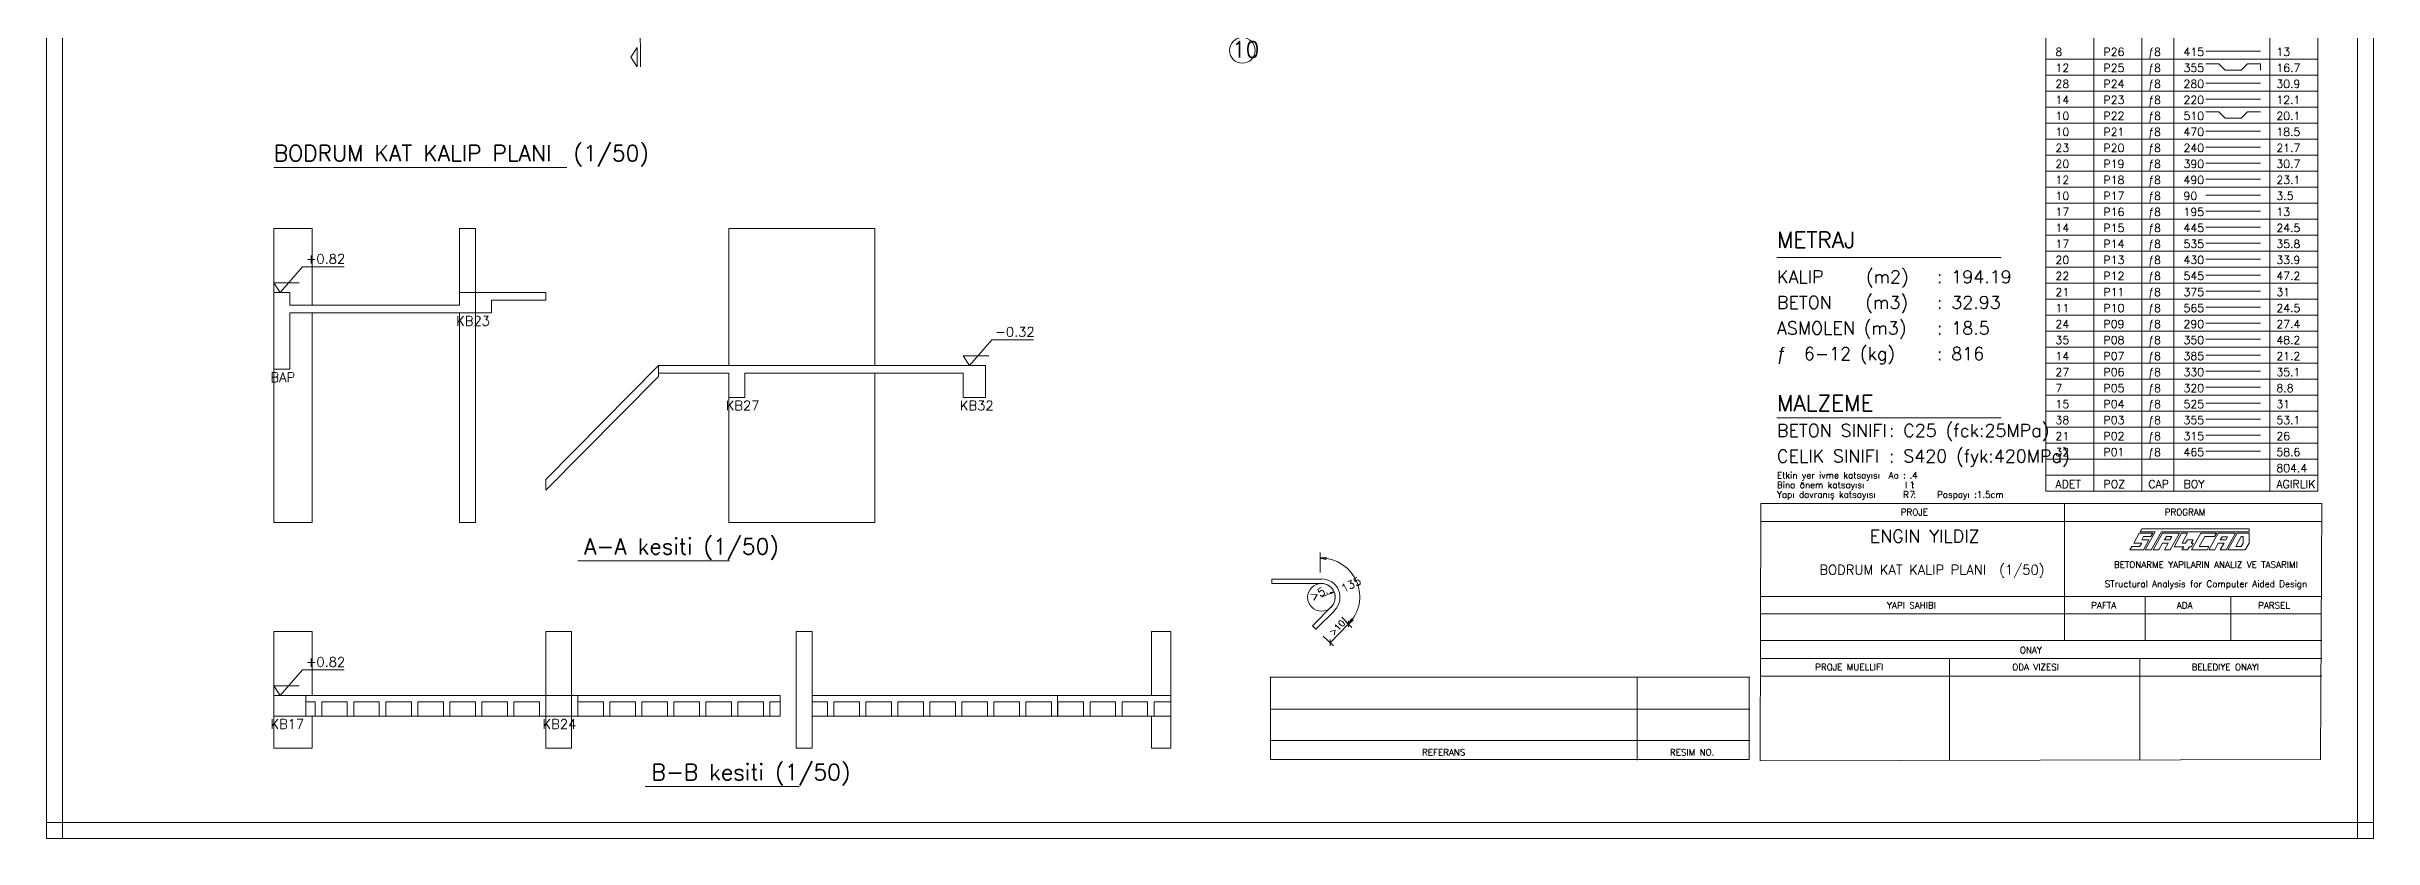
# Model space of a CAD drawing. Header units: inches. Extents: x -0.845 to -0.118, y 2.957 to 3.684.
# Drawn here: x -0.845 to -0.118, y 2.957 to 3.205 of the extents above; entities that cross this region are included whole.
import ezdxf

# ---------------------------------------------------------------- set-up
doc = ezdxf.new("R2010")
doc.units = ezdxf.units.IN
doc.header["$MEASUREMENT"] = 0
doc.linetypes.add('HIDDEN', pattern=[0.006, 0.002, -0.002, 0.002])
for name, color, linetype, lineweight in [('OLCU', 1, 'Continuous', 0), ('PENC2', 1, 'Continuous', 0), ('PENC3', 5, 'Continuous', 0), ('PENC4', 84, 'Continuous', 0), ('PENH2', 1, 'HIDDEN', 0), ('PENH3', 2, 'HIDDEN', 0)]:
    doc.layers.add(name, color=color, linetype=linetype, lineweight=lineweight)
doc.styles.add('RomanSTA', font='RomanSTA')

msp = doc.modelspace()

# ---------------------------------------------------------------- linework, layer by layer
at = {"layer": 'OLCU', "linetype": 'Continuous'}
for p, q in [((-0.44393, 3.01831), (-0.4382, 3.02421)), ((-0.44286, 3.01731), (-0.44607, 3.02041)), ((-0.44392, 3.01731), (-0.44394, 3.01931))]:
    msp.add_line(p, q, dxfattribs=at)
at = {"layer": 'PENC2', "linetype": 'Continuous'}
for p, q in [((-0.17036, 3.20311), (-0.15336, 3.20311)), ((-0.17036, 3.19311), (-0.15336, 3.19311)), ((-0.17036, 3.18811), (-0.15336, 3.18811)), ((-0.17036, 3.17811), (-0.15336, 3.17811)), ((-0.17036, 3.17311), (-0.15336, 3.17311)), ((-0.17036, 3.16811), (-0.15336, 3.16811)), ((-0.17036, 3.16311), (-0.15336, 3.16311)), ((-0.17036, 3.15811), (-0.15336, 3.15811)), ((-0.17036, 3.15311), (-0.15336, 3.15311)), ((-0.17036, 3.14811), (-0.15336, 3.14811)), ((-0.17036, 3.14311), (-0.15336, 3.14311)), ((-0.76495, 3.13572), (-0.77195, 3.12772)), ((-0.76495, 3.13572), (-0.75195, 3.13572)), ((-0.17036, 3.13811), (-0.15336, 3.13811)), ((-0.17036, 3.13311), (-0.15336, 3.13311)), ((-0.76595, 3.13072), (-0.77395, 3.13072)), ((-0.77395, 3.13072), (-0.77195, 3.12772)), ((-0.17036, 3.12811), (-0.15336, 3.12811)), ((-0.17036, 3.12311), (-0.15336, 3.12311)), ((-0.5496, 3.11292), (-0.5566, 3.10492)), ((-0.5496, 3.11292), (-0.5366, 3.11292)), ((-0.17036, 3.11811), (-0.15336, 3.11811)), ((-0.17036, 3.11311), (-0.15336, 3.11311)), ((-0.5506, 3.10792), (-0.5586, 3.10792)), ((-0.5586, 3.10792), (-0.5566, 3.10492)), ((-0.17036, 3.10811), (-0.15336, 3.10811)), ((-0.17036, 3.10311), (-0.15336, 3.10311)), ((-0.17036, 3.09811), (-0.15336, 3.09811)), ((-0.17036, 3.09311), (-0.15336, 3.09311)), ((-0.17036, 3.08811), (-0.15336, 3.08811)), ((-0.17036, 3.08311), (-0.15336, 3.08311)), ((-0.17036, 3.07811), (-0.15336, 3.07811)), ((-0.44702, 3.04651), (-0.44702, 3.04021)), ((-0.44702, 3.04481), (-0.4452, 3.04501)), ((-0.44526, 3.04431), (-0.44702, 3.04471)), ((-0.4452, 3.04501), (-0.44526, 3.04431)), ((-0.43713, 3.02311), (-0.44033, 3.02631)), ((-0.43819, 3.02321), (-0.4382, 3.02521)), ((-0.43819, 3.02421), (-0.43732, 3.02581)), ((-0.43674, 3.02541), (-0.43814, 3.02421)), ((-0.43732, 3.02581), (-0.43674, 3.02541)), ((-0.76495, 3.00982), (-0.77195, 3.00182)), ((-0.76495, 3.00982), (-0.75195, 3.00982)), ((-0.76595, 3.00482), (-0.77395, 3.00482)), ((-0.77395, 3.00482), (-0.77195, 3.00182)), ((-0.76395, 2.99982), (-0.76395, 2.99542)), ((-0.76395, 2.99982), (-0.76095, 2.99982)), ((-0.76095, 2.99982), (-0.76095, 2.99542)), ((-0.75895, 2.99982), (-0.75895, 2.99542)), ((-0.75895, 2.99982), (-0.75095, 2.99982)), ((-0.75095, 2.99982), (-0.75095, 2.99542)), ((-0.74895, 2.99982), (-0.74895, 2.99542)), ((-0.74895, 2.99982), (-0.74095, 2.99982)), ((-0.74095, 2.99982), (-0.74095, 2.99542)), ((-0.73895, 2.99982), (-0.73895, 2.99542)), ((-0.73895, 2.99982), (-0.73095, 2.99982)), ((-0.73095, 2.99982), (-0.73095, 2.99542)), ((-0.72895, 2.99982), (-0.72895, 2.99542)), ((-0.72895, 2.99982), (-0.72095, 2.99982)), ((-0.72095, 2.99982), (-0.72095, 2.99542)), ((-0.71895, 2.99982), (-0.71895, 2.99542)), ((-0.71895, 2.99982), (-0.71095, 2.99982)), ((-0.71095, 2.99982), (-0.71095, 2.99542)), ((-0.70895, 2.99982), (-0.70895, 2.99542)), ((-0.70895, 2.99982), (-0.70095, 2.99982)), ((-0.70095, 2.99982), (-0.70095, 2.99542)), ((-0.69895, 2.99982), (-0.69895, 2.99542)), ((-0.69895, 2.99982), (-0.69095, 2.99982)), ((-0.69095, 2.99982), (-0.69095, 2.99542)), ((-0.67895, 2.99982), (-0.67895, 2.99542)), ((-0.67895, 2.99982), (-0.67095, 2.99982)), ((-0.67095, 2.99982), (-0.67095, 2.99542)), ((-0.66895, 2.99982), (-0.66895, 2.99542)), ((-0.66895, 2.99982), (-0.66095, 2.99982)), ((-0.66095, 2.99982), (-0.66095, 2.99542)), ((-0.65895, 2.99982), (-0.65895, 2.99542)), ((-0.65895, 2.99982), (-0.65095, 2.99982)), ((-0.65095, 2.99982), (-0.65095, 2.99542)), ((-0.64895, 2.99982), (-0.64895, 2.99542)), ((-0.64895, 2.99982), (-0.64095, 2.99982)), ((-0.64095, 2.99982), (-0.64095, 2.99542)), ((-0.63895, 2.99982), (-0.63895, 2.99542)), ((-0.63895, 2.99982), (-0.63095, 2.99982)), ((-0.63095, 2.99982), (-0.63095, 2.99542)), ((-0.62895, 2.99982), (-0.62895, 2.99542)), ((-0.62895, 2.99982), (-0.62095, 2.99982)), ((-0.62095, 2.99982), (-0.62095, 2.99542)), ((-0.61895, 2.99982), (-0.61895, 2.99542)), ((-0.61895, 2.99982), (-0.61571, 2.99982)), ((-0.61571, 2.99982), (-0.61571, 2.99542)), ((-0.60571, 2.99982), (-0.60571, 2.99542)), ((-0.60571, 2.99982), (-0.60095, 2.99982)), ((-0.60095, 2.99982), (-0.60095, 2.99542)), ((-0.59895, 2.99982), (-0.59895, 2.99542)), ((-0.59895, 2.99982), (-0.59095, 2.99982)), ((-0.59095, 2.99982), (-0.59095, 2.99542)), ((-0.58895, 2.99982), (-0.58895, 2.99542)), ((-0.58895, 2.99982), (-0.58095, 2.99982)), ((-0.58095, 2.99982), (-0.58095, 2.99542)), ((-0.57895, 2.99982), (-0.57895, 2.99542)), ((-0.57895, 2.99982), (-0.57095, 2.99982)), ((-0.57095, 2.99982), (-0.57095, 2.99542)), ((-0.56895, 2.99982), (-0.56895, 2.99542)), ((-0.56895, 2.99982), (-0.56095, 2.99982)), ((-0.56095, 2.99982), (-0.56095, 2.99542)), ((-0.55895, 2.99982), (-0.55895, 2.99542)), ((-0.55895, 2.99982), (-0.55095, 2.99982)), ((-0.55095, 2.99982), (-0.55095, 2.99542)), ((-0.54895, 2.99982), (-0.54895, 2.99542)), ((-0.54895, 2.99982), (-0.54095, 2.99982)), ((-0.54095, 2.99982), (-0.54095, 2.99542)), ((-0.53895, 2.99982), (-0.53895, 2.99542)), ((-0.53895, 2.99982), (-0.53095, 2.99982)), ((-0.53095, 2.99982), (-0.53095, 2.99542)), ((-0.52895, 2.99982), (-0.52895, 2.99542)), ((-0.52895, 2.99982), (-0.52095, 2.99982)), ((-0.52095, 2.99982), (-0.52095, 2.99542)), ((-0.51895, 2.99982), (-0.51895, 2.99542)), ((-0.51895, 2.99982), (-0.51095, 2.99982)), ((-0.51095, 2.99982), (-0.51095, 2.99542)), ((-0.50895, 2.99982), (-0.50895, 2.99542)), ((-0.50895, 2.99982), (-0.50095, 2.99982)), ((-0.50095, 2.99982), (-0.50095, 2.99542)), ((-0.49895, 2.99982), (-0.49895, 2.99542)), ((-0.49895, 2.99982), (-0.49373, 2.99982)), ((-0.49373, 2.99982), (-0.49373, 2.99542))]:
    msp.add_line(p, q, dxfattribs=at)
at = {"layer": 'PENC2'}
for points in [[(-0.17036, 3.19911), (-0.16636, 3.19911), (-0.16436, 3.19711), (-0.15936, 3.19711), (-0.15736, 3.19911), (-0.15336, 3.19911), (-0.15336, 3.19711)], [(-0.17036, 3.18411), (-0.17036, 3.18411), (-0.16636, 3.18411), (-0.16436, 3.18211), (-0.15936, 3.18211), (-0.15736, 3.18411), (-0.15336, 3.18411)]]:
    msp.add_lwpolyline(points, dxfattribs=at)
msp.add_circle((-0.44665, 3.03251), 0.00431, dxfattribs=at)
msp.add_arc((-0.4467, 3.03271), 0.01201, 315.00429, 90.00122, dxfattribs=at)
at = {"layer": 'PENC3', "linetype": 'Continuous'}
for p, q in [((-0.84491, 2.9572), (-0.84491, 3.68352)), ((-0.83991, 2.9572), (-0.83991, 3.68352)), ((-0.12303, 2.9572), (-0.12303, 3.68392)), ((-0.11803, 2.9572), (-0.11803, 3.68392)), ((-0.22036, 3.06561), (-0.22036, 3.25561)), ((-0.20536, 3.06561), (-0.20536, 3.25561)), ((-0.19036, 3.06561), (-0.19036, 3.25561)), ((-0.18036, 3.06561), (-0.18036, 3.25561)), ((-0.15036, 3.06561), (-0.15036, 3.25561)), ((-0.13536, 3.06561), (-0.13536, 3.25561)), ((-0.22036, 3.20061), (-0.13536, 3.20061)), ((-0.22036, 3.19561), (-0.13536, 3.19561)), ((-0.22036, 3.19061), (-0.13536, 3.19061)), ((-0.22036, 3.18561), (-0.13536, 3.18561)), ((-0.22036, 3.18061), (-0.13536, 3.18061)), ((-0.22036, 3.17561), (-0.13536, 3.17561)), ((-0.22036, 3.17061), (-0.13536, 3.17061)), ((-0.22036, 3.16561), (-0.13536, 3.16561)), ((-0.22036, 3.16061), (-0.13536, 3.16061)), ((-0.22036, 3.15561), (-0.13536, 3.15561)), ((-0.22036, 3.15061), (-0.13536, 3.15061)), ((-0.22036, 3.14561), (-0.13536, 3.14561)), ((-0.22036, 3.14061), (-0.13536, 3.14061)), ((-0.30436, 3.13861), (-0.23436, 3.13861)), ((-0.22036, 3.13561), (-0.13536, 3.13561)), ((-0.77395, 3.12772), (-0.76895, 3.12772)), ((-0.77395, 3.12772), (-0.77395, 3.10372)), ((-0.76895, 3.12772), (-0.76895, 3.12372)), ((-0.71595, 3.12772), (-0.70595, 3.12772)), ((-0.71595, 3.12772), (-0.71595, 3.12372)), ((-0.70595, 3.12772), (-0.68893, 3.12772)), ((-0.68893, 3.12772), (-0.68893, 3.12532)), ((-0.22036, 3.13061), (-0.13536, 3.13061)), ((-0.22036, 3.12561), (-0.13536, 3.12561)), ((-0.76895, 3.12372), (-0.71595, 3.12372)), ((-0.76895, 3.12132), (-0.76895, 3.10372)), ((-0.76895, 3.12132), (-0.71595, 3.12132)), ((-0.71595, 3.12132), (-0.70595, 3.12132)), ((-0.70595, 3.12532), (-0.70595, 3.12132)), ((-0.70595, 3.12532), (-0.68893, 3.12532)), ((-0.22036, 3.12061), (-0.13536, 3.12061)), ((-0.22036, 3.11561), (-0.13536, 3.11561)), ((-0.68893, 3.06932), (-0.65373, 3.10492)), ((-0.65373, 3.10492), (-0.63175, 3.10492)), ((-0.65373, 3.10492), (-0.65373, 3.10252)), ((-0.65373, 3.10492), (-0.65373, 3.10152)), ((-0.63175, 3.10492), (-0.62675, 3.10492)), ((-0.62675, 3.10492), (-0.5586, 3.10492)), ((-0.5586, 3.10492), (-0.5516, 3.10492)), ((-0.5516, 3.10492), (-0.5516, 3.09492)), ((-0.22036, 3.11061), (-0.13536, 3.11061)), ((-0.22036, 3.10561), (-0.13536, 3.10561)), ((-0.68893, 3.06592), (-0.65373, 3.10152)), ((-0.65373, 3.10252), (-0.63175, 3.10252)), ((-0.63175, 3.10252), (-0.63175, 3.09492)), ((-0.62675, 3.10252), (-0.62675, 3.09492)), ((-0.62675, 3.10252), (-0.5586, 3.10252)), ((-0.5586, 3.10252), (-0.5586, 3.09492)), ((-0.22036, 3.10061), (-0.13536, 3.10061)), ((-0.63175, 3.09492), (-0.62675, 3.09492)), ((-0.5586, 3.09492), (-0.5516, 3.09492)), ((-0.22036, 3.09561), (-0.13536, 3.09561)), ((-0.22036, 3.09061), (-0.13536, 3.09061)), ((-0.30436, 3.08861), (-0.23436, 3.08861)), ((-0.22036, 3.08561), (-0.13536, 3.08561)), ((-0.22036, 3.08061), (-0.13536, 3.08061)), ((-0.22036, 3.07561), (-0.13536, 3.07561)), ((-0.68893, 3.06932), (-0.68893, 3.06592)), ((-0.22036, 3.07061), (-0.13536, 3.07061)), ((-0.22036, 3.06561), (-0.13536, 3.06561)), ((-0.46215, 3.03681), (-0.4465, 3.03681)), ((-0.44654, 3.03821), (-0.46214, 3.03821)), ((-0.46214, 3.03821), (-0.46214, 3.03681)), ((-0.44665, 3.03251), (-0.4428, 3.03421)), ((-0.4428, 3.03421), (-0.44385, 3.03401)), ((-0.44385, 3.03401), (-0.44368, 3.03361)), ((-0.44368, 3.03361), (-0.4428, 3.03421)), ((-0.18936, 3.01921), (-0.18936, 3.03251)), ((-0.16258, 3.01921), (-0.16258, 3.03251)), ((-0.44946, 3.02361), (-0.44328, 3.02981)), ((-0.44252, 3.02841), (-0.44836, 3.02251)), ((-0.44836, 3.02251), (-0.44946, 3.02361)), ((-0.25041, 2.98171), (-0.25041, 3.01321)), ((-0.19099, 2.98171), (-0.19099, 3.01321)), ((-0.46281, 3.00761), (-0.31281, 3.00761)), ((-0.77395, 3.00182), (-0.76395, 3.00182)), ((-0.77395, 3.00182), (-0.77395, 2.99542)), ((-0.77395, 2.99542), (-0.76395, 2.99542)), ((-0.76395, 3.00182), (-0.76395, 2.99542)), ((-0.76395, 3.00182), (-0.68895, 3.00182)), ((-0.76395, 2.99542), (-0.68895, 2.99542)), ((-0.68895, 3.00182), (-0.67895, 3.00182)), ((-0.68895, 3.00182), (-0.68895, 2.99542)), ((-0.68895, 2.99542), (-0.67895, 2.99542)), ((-0.67895, 3.00182), (-0.67895, 2.99542)), ((-0.67895, 3.00182), (-0.61571, 3.00182)), ((-0.67895, 2.99542), (-0.61571, 2.99542)), ((-0.61571, 3.00182), (-0.61571, 2.99542)), ((-0.60571, 3.00182), (-0.52913, 3.00182)), ((-0.60571, 3.00182), (-0.60571, 2.99542)), ((-0.60571, 2.99542), (-0.52913, 2.99542)), ((-0.52913, 3.00182), (-0.52913, 2.99542)), ((-0.52913, 3.00182), (-0.49373, 3.00182)), ((-0.52913, 3.00182), (-0.52913, 2.99542)), ((-0.52913, 2.99542), (-0.49373, 2.99542)), ((-0.49373, 3.00182), (-0.49373, 2.99542)), ((-0.46281, 2.99761), (-0.31281, 2.99761)), ((-0.84491, 2.9622), (-0.11803, 2.9622)), ((-0.84491, 2.9572), (-0.11803, 2.9572))]:
    msp.add_line(p, q, dxfattribs=at)
at = {"layer": 'PENC3'}
msp.add_circle((-0.47138, 3.20332), 0.004, dxfattribs=at)
for centre, radius in [((-0.44666, 3.03251), 0.00431), ((-0.4466, 3.03251), 0.00575)]:
    msp.add_arc(centre, radius, 315.00429, 90.00122, dxfattribs=at)
at = {"layer": 'PENC4', "linetype": 'Continuous'}
for p, q in [((-0.65942, 3.21322), (-0.65939, 3.19822)), ((-0.6624, 3.20122), (-0.6604, 3.20422)), ((-0.66039, 3.19822), (-0.6624, 3.20122)), ((-0.66039, 3.19822), (-0.6604, 3.20422)), ((-0.77393, 3.16672), (-0.68237, 3.16672)), ((-0.77395, 3.14772), (-0.77395, 3.05592)), ((-0.76195, 3.14772), (-0.76195, 3.12372)), ((-0.71595, 3.14772), (-0.71595, 3.12372)), ((-0.71095, 3.14772), (-0.71095, 3.05592)), ((-0.63175, 3.14772), (-0.63175, 3.10492)), ((-0.58615, 3.14772), (-0.58615, 3.10492)), ((-0.76195, 3.12132), (-0.76195, 3.05592)), ((-0.71595, 3.12132), (-0.71595, 3.05592)), ((-0.63175, 3.10252), (-0.63175, 3.05592)), ((-0.58615, 3.10252), (-0.58615, 3.05592)), ((-0.30936, 3.06181), (-0.30956, 2.98141)), ((-0.30936, 3.06181), (-0.13416, 3.06181)), ((-0.21456, 3.06161), (-0.21456, 3.01901)), ((-0.13416, 3.06181), (-0.13456, 2.98181)), ((-0.30936, 3.05621), (-0.13416, 3.05621)), ((-0.19095, 3.05291), (-0.19035, 3.05391)), ((-0.18622, 3.05291), (-0.19095, 3.05291)), ((-0.19035, 3.05391), (-0.1569, 3.05391)), ((-0.1893, 3.04731), (-0.18622, 3.05291)), ((-0.18427, 3.05291), (-0.18742, 3.04731)), ((-0.1569, 3.05291), (-0.18427, 3.05291)), ((-0.1569, 3.05391), (-0.1569, 3.05291)), ((-0.1941, 3.04731), (-0.1935, 3.04841)), ((-0.1899, 3.04731), (-0.1941, 3.04731)), ((-0.1935, 3.04841), (-0.1911, 3.04841)), ((-0.1929, 3.04941), (-0.19117, 3.05251)), ((-0.19042, 3.04941), (-0.1929, 3.04941)), ((-0.19117, 3.05251), (-0.18697, 3.05251)), ((-0.1911, 3.04841), (-0.19042, 3.04941)), ((-0.1899, 3.05151), (-0.19042, 3.05041)), ((-0.19042, 3.05041), (-0.18817, 3.05041)), ((-0.18757, 3.05151), (-0.1899, 3.05151)), ((-0.18817, 3.05041), (-0.1899, 3.04731)), ((-0.18742, 3.04731), (-0.1893, 3.04731)), ((-0.18697, 3.05251), (-0.18757, 3.05151)), ((-0.18682, 3.04731), (-0.1839, 3.05251)), ((-0.18502, 3.04731), (-0.18682, 3.04731)), ((-0.1839, 3.04941), (-0.18502, 3.04731)), ((-0.1839, 3.05251), (-0.17857, 3.05251)), ((-0.18217, 3.04941), (-0.1839, 3.04941)), ((-0.1827, 3.05151), (-0.1833, 3.05041)), ((-0.1833, 3.05041), (-0.18165, 3.05041)), ((-0.1833, 3.04731), (-0.18217, 3.04941)), ((-0.1815, 3.04731), (-0.1833, 3.04731)), ((-0.18105, 3.05151), (-0.1827, 3.05151)), ((-0.18165, 3.05041), (-0.18105, 3.05151)), ((-0.17857, 3.05251), (-0.1815, 3.04731)), ((-0.1803, 3.04831), (-0.17797, 3.05251)), ((-0.1773, 3.04831), (-0.1803, 3.04831)), ((-0.17797, 3.05251), (-0.1761, 3.05251)), ((-0.1779, 3.04731), (-0.1773, 3.04831)), ((-0.1761, 3.04731), (-0.1779, 3.04731)), ((-0.1761, 3.05251), (-0.17782, 3.04941)), ((-0.17782, 3.04941), (-0.1767, 3.04941)), ((-0.1767, 3.04941), (-0.1761, 3.05041)), ((-0.1761, 3.05041), (-0.17437, 3.05041)), ((-0.1755, 3.04831), (-0.1761, 3.04731)), ((-0.1749, 3.04831), (-0.1755, 3.04831)), ((-0.17437, 3.05041), (-0.17497, 3.04941)), ((-0.17497, 3.04941), (-0.1743, 3.04941)), ((-0.1749, 3.04731), (-0.17197, 3.05251)), ((-0.1743, 3.04941), (-0.1749, 3.04831)), ((-0.17002, 3.04731), (-0.1749, 3.04731)), ((-0.1707, 3.05151), (-0.17242, 3.04841)), ((-0.17242, 3.04841), (-0.16942, 3.04841)), ((-0.17197, 3.05251), (-0.1671, 3.05251)), ((-0.1677, 3.05151), (-0.1707, 3.05151)), ((-0.16942, 3.04841), (-0.17002, 3.04731)), ((-0.1695, 3.04731), (-0.16657, 3.05251)), ((-0.16762, 3.04731), (-0.1695, 3.04731)), ((-0.1671, 3.05251), (-0.1677, 3.05151)), ((-0.1665, 3.04941), (-0.16762, 3.04731)), ((-0.16657, 3.05251), (-0.16117, 3.05251)), ((-0.1647, 3.04941), (-0.1665, 3.04941)), ((-0.1653, 3.05141), (-0.1659, 3.05041)), ((-0.1659, 3.05041), (-0.16417, 3.05041)), ((-0.1659, 3.04731), (-0.1647, 3.04941)), ((-0.16402, 3.04731), (-0.1659, 3.04731)), ((-0.16357, 3.05141), (-0.1653, 3.05141)), ((-0.16417, 3.05041), (-0.16357, 3.05141)), ((-0.16117, 3.05251), (-0.16402, 3.04731)), ((-0.1635, 3.04731), (-0.16057, 3.05251)), ((-0.1581, 3.04731), (-0.1635, 3.04731)), ((-0.1593, 3.05151), (-0.16102, 3.04841)), ((-0.16102, 3.04841), (-0.1593, 3.04841)), ((-0.16057, 3.05251), (-0.1569, 3.05251)), ((-0.1587, 3.05151), (-0.1593, 3.05151)), ((-0.1593, 3.04841), (-0.1587, 3.04941)), ((-0.1587, 3.04941), (-0.1587, 3.05151)), ((-0.1569, 3.04941), (-0.1581, 3.04731)), ((-0.1569, 3.05251), (-0.1569, 3.04941)), ((-0.67897, 3.04392), (-0.63158, 3.04392)), ((-0.30936, 3.03281), (-0.13436, 3.03281)), ((-0.30936, 3.02731), (-0.13436, 3.02731)), ((-0.77395, 3.02182), (-0.77395, 2.98542)), ((-0.76195, 3.02182), (-0.76195, 3.00182)), ((-0.68895, 3.02182), (-0.68895, 3.00182)), ((-0.68095, 3.02182), (-0.68095, 2.98542)), ((-0.61071, 3.02182), (-0.61071, 2.98542)), ((-0.60571, 3.02182), (-0.60571, 3.00182)), ((-0.49971, 3.02182), (-0.49971, 3.00182)), ((-0.49371, 3.02182), (-0.49371, 3.00182)), ((-0.30936, 3.01901), (-0.13416, 3.01901)), ((-0.30936, 3.01341), (-0.13416, 3.01341)), ((-0.46261, 3.00761), (-0.46261, 2.98181)), ((-0.34801, 3.00761), (-0.34801, 2.98161)), ((-0.31301, 2.98181), (-0.31301, 3.00761)), ((-0.30936, 3.00791), (-0.13416, 3.00791)), ((-0.76195, 2.99542), (-0.76195, 2.98542)), ((-0.68895, 2.99542), (-0.68895, 2.98542)), ((-0.60571, 2.99542), (-0.60571, 2.98542)), ((-0.49971, 2.99542), (-0.49971, 2.98542)), ((-0.49371, 2.99542), (-0.49371, 2.98542)), ((-0.46281, 2.98781), (-0.31281, 2.98781)), ((-0.46261, 2.98181), (-0.31301, 2.98181)), ((-0.30956, 2.98141), (-0.13456, 2.98181)), ((-0.65791, 2.97342), (-0.60978, 2.97342))]:
    msp.add_line(p, q, dxfattribs=at)
at = {"layer": 'PENH2', "linetype": 'HIDDEN'}
for p, q in [((-0.77395, 3.14772), (-0.76195, 3.14772)), ((-0.71595, 3.14772), (-0.71095, 3.14772)), ((-0.63175, 3.14772), (-0.58615, 3.14772)), ((-0.77395, 3.05592), (-0.76195, 3.05592)), ((-0.71595, 3.05592), (-0.71095, 3.05592)), ((-0.63175, 3.05592), (-0.58615, 3.05592)), ((-0.77395, 3.02182), (-0.76195, 3.02182)), ((-0.68895, 3.02182), (-0.68095, 3.02182)), ((-0.61071, 3.02182), (-0.60571, 3.02182)), ((-0.49971, 3.02182), (-0.49371, 3.02182)), ((-0.77395, 2.98542), (-0.76195, 2.98542)), ((-0.68895, 2.98542), (-0.68095, 2.98542)), ((-0.61071, 2.98542), (-0.60571, 2.98542)), ((-0.49971, 2.98542), (-0.49371, 2.98542))]:
    msp.add_line(p, q, dxfattribs=at)
at = {"layer": 'PENH3', "linetype": 'HIDDEN'}
msp.add_line((-0.77395, 3.10372), (-0.76895, 3.10372), dxfattribs=at)

# ---------------------------------------------------------------- texts
at = {"layer": 'PENC2', "style": 'RomanSTA'}
for s, p in [('135', (-0.4397, 3.03391)), ('>5‚', (-0.44937, 3.03141))]:
    msp.add_text(s, height=0.0025, rotation=27.00037, dxfattribs=at).set_placement(p)
at = {"layer": 'PENC3', "style": 'RomanSTA'}
for s, height, p in [('8', 0.0025, (-0.21736, 3.20161)), ('12', 0.0025, (-0.21736, 3.19661)), ('P26', 0.0025, (-0.20236, 3.20161)), ('P25', 0.0025, (-0.20236, 3.19661)), ('ƒ8', 0.0025, (-0.18836, 3.20161)), ('ƒ8', 0.0025, (-0.18836, 3.19661)), ('415', 0.0025, (-0.17736, 3.20161)), ('355', 0.0025, (-0.17736, 3.19661)), ('13', 0.0025, (-0.14836, 3.20161)), ('16.7', 0.0025, (-0.14836, 3.19661)), ('28', 0.0025, (-0.21736, 3.19161)), ('P24', 0.0025, (-0.20236, 3.19161)), ('ƒ8', 0.0025, (-0.18836, 3.19161)), ('280', 0.0025, (-0.17736, 3.19161)), ('30.9', 0.0025, (-0.14836, 3.19161)), ('14', 0.0025, (-0.21736, 3.18661)), ('10', 0.0025, (-0.21736, 3.18161)), ('P23', 0.0025, (-0.20236, 3.18661)), ('P22', 0.0025, (-0.20236, 3.18161)), ('ƒ8', 0.0025, (-0.18836, 3.18661)), ('ƒ8', 0.0025, (-0.18836, 3.18161)), ('220', 0.0025, (-0.17736, 3.18661)), ('510', 0.0025, (-0.17736, 3.18161)), ('20.1', 0.0025, (-0.14836, 3.18161)), ('12.1', 0.0025, (-0.14836, 3.18661)), ('10', 0.0025, (-0.21736, 3.17661)), ('P21', 0.0025, (-0.20236, 3.17661)), ('ƒ8', 0.0025, (-0.18836, 3.17661)), ('470', 0.0025, (-0.17736, 3.17661)), ('18.5', 0.0025, (-0.14836, 3.17661)), ('23', 0.0025, (-0.21736, 3.17161)), ('P20', 0.0025, (-0.20236, 3.17161)), ('ƒ8', 0.0025, (-0.18836, 3.17161)), ('240', 0.0025, (-0.17736, 3.17161)), ('21.7', 0.0025, (-0.14836, 3.17161)), ('20', 0.0025, (-0.21736, 3.16661)), ('12', 0.0025, (-0.21736, 3.16161)), ('P19', 0.0025, (-0.20236, 3.16661)), ('P18', 0.0025, (-0.20236, 3.16161)), ('ƒ8', 0.0025, (-0.18836, 3.16661)), ('ƒ8', 0.0025, (-0.18836, 3.16161)), ('390', 0.0025, (-0.17736, 3.16661)), ('490', 0.0025, (-0.17736, 3.16161)), ('30.7', 0.0025, (-0.14836, 3.16661)), ('23.1', 0.0025, (-0.14836, 3.16161)), ('10', 0.0025, (-0.21736, 3.15661)), ('P17', 0.0025, (-0.20236, 3.15661)), ('ƒ8', 0.0025, (-0.18836, 3.15661)), ('90', 0.0025, (-0.17736, 3.15661)), ('3.5', 0.0025, (-0.14836, 3.15661)), ('17', 0.0025, (-0.21736, 3.15161)), ('14', 0.0025, (-0.21736, 3.14661)), ('P16', 0.0025, (-0.20236, 3.15161)), ('P15', 0.0025, (-0.20236, 3.14661)), ('ƒ8', 0.0025, (-0.18836, 3.15161)), ('ƒ8', 0.0025, (-0.18836, 3.14661)), ('445', 0.0025, (-0.17736, 3.14661)), ('195', 0.0025, (-0.17736, 3.15161)), ('24.5', 0.0025, (-0.14836, 3.14661)), ('13', 0.0025, (-0.14836, 3.15161)), ('17', 0.0025, (-0.21736, 3.14161)), ('P14', 0.0025, (-0.20236, 3.14161)), ('ƒ8', 0.0025, (-0.18836, 3.14161)), ('535', 0.0025, (-0.17736, 3.14161)), ('35.8', 0.0025, (-0.14836, 3.14161)), ('+0.82', 0.003, (-0.76395, 3.13672)), ('20', 0.0025, (-0.21736, 3.13661)), ('22', 0.0025, (-0.21736, 3.13161)), ('P13', 0.0025, (-0.20236, 3.13661)), ('P12', 0.0025, (-0.20236, 3.13161)), ('ƒ8', 0.0025, (-0.18836, 3.13661)), ('ƒ8', 0.0025, (-0.18836, 3.13161)), ('430', 0.0025, (-0.17736, 3.13661)), ('545', 0.0025, (-0.17736, 3.13161)), ('33.9', 0.0025, (-0.14836, 3.13661)), ('47.2', 0.0025, (-0.14836, 3.13161)), ('21', 0.0025, (-0.21736, 3.12661)), ('P11', 0.0025, (-0.20236, 3.12661)), ('ƒ8', 0.0025, (-0.18836, 3.12661)), ('375', 0.0025, (-0.17736, 3.12661)), ('31', 0.0025, (-0.14836, 3.12661)), ('KB23', 0.003, (-0.71695, 3.11732)), ('24', 0.0025, (-0.21736, 3.11661)), ('11', 0.0025, (-0.21736, 3.12161)), ('P10', 0.0025, (-0.20236, 3.12161)), ('P09', 0.0025, (-0.20236, 3.11661)), ('ƒ8', 0.0025, (-0.18836, 3.12161)), ('ƒ8', 0.0025, (-0.18836, 3.11661)), ('565', 0.0025, (-0.17736, 3.12161)), ('290', 0.0025, (-0.17736, 3.11661)), ('24.5', 0.0025, (-0.14836, 3.12161)), ('27.4', 0.0025, (-0.14836, 3.11661)), ('-0.32', 0.003, (-0.5486, 3.11392)), ('35', 0.0025, (-0.21736, 3.11161)), ('P08', 0.0025, (-0.20236, 3.11161)), ('ƒ8', 0.0025, (-0.18836, 3.11161)), ('350', 0.0025, (-0.17736, 3.11161)), ('48.2', 0.0025, (-0.14836, 3.11161)), ('27', 0.0025, (-0.21736, 3.10161)), ('14', 0.0025, (-0.21736, 3.10661)), ('P07', 0.0025, (-0.20236, 3.10661)), ('P06', 0.0025, (-0.20236, 3.10161)), ('ƒ8', 0.0025, (-0.18836, 3.10661)), ('ƒ8', 0.0025, (-0.18836, 3.10161)), ('385', 0.0025, (-0.17736, 3.10661)), ('330', 0.0025, (-0.17736, 3.10161)), ('21.2', 0.0025, (-0.14836, 3.10661)), ('35.1', 0.0025, (-0.14836, 3.10161)), ('BAP', 0.003, (-0.77495, 3.09972)), ('7', 0.0025, (-0.21736, 3.09661)), ('P05', 0.0025, (-0.20236, 3.09661)), ('ƒ8', 0.0025, (-0.18836, 3.09661)), ('320', 0.0025, (-0.17736, 3.09661)), ('8.8', 0.0025, (-0.14836, 3.09661)), ('KB27', 0.003, (-0.63275, 3.09092)), ('KB32', 0.003, (-0.5596, 3.09092)), ('15', 0.0025, (-0.21736, 3.09161)), ('P04', 0.0025, (-0.20236, 3.09161)), ('ƒ8', 0.0025, (-0.18836, 3.09161)), ('525', 0.0025, (-0.17736, 3.09161)), ('31', 0.0025, (-0.14836, 3.09161)), ('BETON SINIFI', 0.004, (-0.30436, 3.08261)), ('38', 0.0025, (-0.21736, 3.08661)), ('21', 0.0025, (-0.21736, 3.08161)), ('P03', 0.0025, (-0.20236, 3.08661)), ('P02', 0.0025, (-0.20236, 3.08161)), ('ƒ8', 0.0025, (-0.18836, 3.08661)), ('ƒ8', 0.0025, (-0.18836, 3.08161)), ('355', 0.0025, (-0.17736, 3.08661)), ('315', 0.0025, (-0.17736, 3.08161)), ('53.1', 0.0025, (-0.14836, 3.08661)), ('26', 0.0025, (-0.14836, 3.08161)), ('CELIK SINIFI', 0.004, (-0.30436, 3.07461)), ('32', 0.0025, (-0.21736, 3.07661)), ('P01', 0.0025, (-0.20236, 3.07661)), ('ƒ8', 0.0025, (-0.18836, 3.07661)), ('465', 0.0025, (-0.17736, 3.07661)), ('58.6', 0.0025, (-0.14836, 3.07661)), ('Etkin yer ivme katsayısı  Ao :', 0.002, (-0.30436, 3.06961)), ('Bina önem katsayısı       I :', 0.002, (-0.30436, 3.06661)), (' .4', 0.002, (-0.26436, 3.06961)), (' 1', 0.002, (-0.26436, 3.06661)), ('ADET', 0.0025, (-0.21736, 3.06661)), ('POZ', 0.0025, (-0.20236, 3.06661)), ('CAP', 0.0025, (-0.18836, 3.06661)), ('BOY', 0.0025, (-0.17736, 3.06661)), ('AGIRLIK', 0.0025, (-0.14836, 3.06661)), ('804.4', 0.0025, (-0.14836, 3.07161)), ('Yapı davranış katsayısı    R :', 0.002, (-0.30436, 3.06361)), (' 7', 0.002, (-0.26436, 3.06361)), ('Paspayı :1.5cm', 0.002, (-0.25436, 3.06361)), ('PROJE', 0.002, (-0.26568, 3.05811)), ('PROGRAM', 0.002, (-0.18323, 3.05811)), ('BODRUM KAT KALIP PLANI  (1/50)', 0.003, (-0.29111, 3.03961)), ('BETONARME YAPILARIN ANALIZ VE TASARIMI', 0.002, (-0.1991, 3.04171)), ('STructural Analysis for Computer Aided Design', 0.002, (-0.20198, 3.03571)), ('YAPI SAHIBI', 0.002, (-0.26997, 3.02901)), ('PAFTA', 0.002, (-0.20619, 3.02901)), ('ADA', 0.002, (-0.17944, 3.02901)), ('PARSEL', 0.002, (-0.15405, 3.02901)), ('ONAY', 0.002, (-0.22848, 3.01501)), ('+0.82', 0.003, (-0.76395, 3.01082)), ('PROJE MUELLIFI', 0.002, (-0.29242, 3.00971)), ('ODA VIZESI', 0.002, (-0.23087, 3.00971)), ('BELEDIYE ONAYI', 0.002, (-0.17484, 3.00971)), ('KB17', 0.003, (-0.77495, 2.99142)), ('KB24', 0.003, (-0.68995, 2.99142)), ('REFERANS', 0.002, (-0.41524, 2.98311)), ('RESIM NO.', 0.002, (-0.33779, 2.98311))]:
    msp.add_text(s, height=height, dxfattribs=at).set_placement(p)
msp.add_text('>10‚', height=0.002, rotation=45.00061, dxfattribs=at).set_placement((-0.44294, 3.02041))
at = {"layer": 'PENC4', "style": 'RomanSTA'}
for s, height, p in [('10', 0.005, (-0.47461, 3.20112)), ('BODRUM KAT KALIP PLANI  (1/50)', 0.005, (-0.77393, 3.16872)), ('METRAJ', 0.005, (-0.30436, 3.14161)), ('KALIP    (m2)', 0.004, (-0.30436, 3.13061)), (': 194.19', 0.004, (-0.25436, 3.13061)), ('BETON   (m3)', 0.004, (-0.30436, 3.12261)), (': 32.93', 0.004, (-0.25436, 3.12261)), ('ASMOLEN (m3)', 0.004, (-0.30436, 3.11461)), (': 18.5', 0.004, (-0.25436, 3.11461)), ('ƒ  6-12 (kg)', 0.004, (-0.30436, 3.10661)), (': 816', 0.004, (-0.25436, 3.10661)), ('MALZEME', 0.005, (-0.30436, 3.09061)), (': C25 (fck:25MPa)', 0.004, (-0.26936, 3.08261)), (': S420 (fyk:420MPa)', 0.004, (-0.26936, 3.07461)), ('ENGIN YILDIZ', 0.004, (-0.27536, 3.04961)), ('A-A kesiti (1/50)', 0.005, (-0.67697, 3.04592)), ('B-B kesiti (1/50)', 0.005, (-0.65591, 2.97542))]:
    msp.add_text(s, height=height, dxfattribs=at).set_placement(p)

doc.saveas('drawing.dxf')
